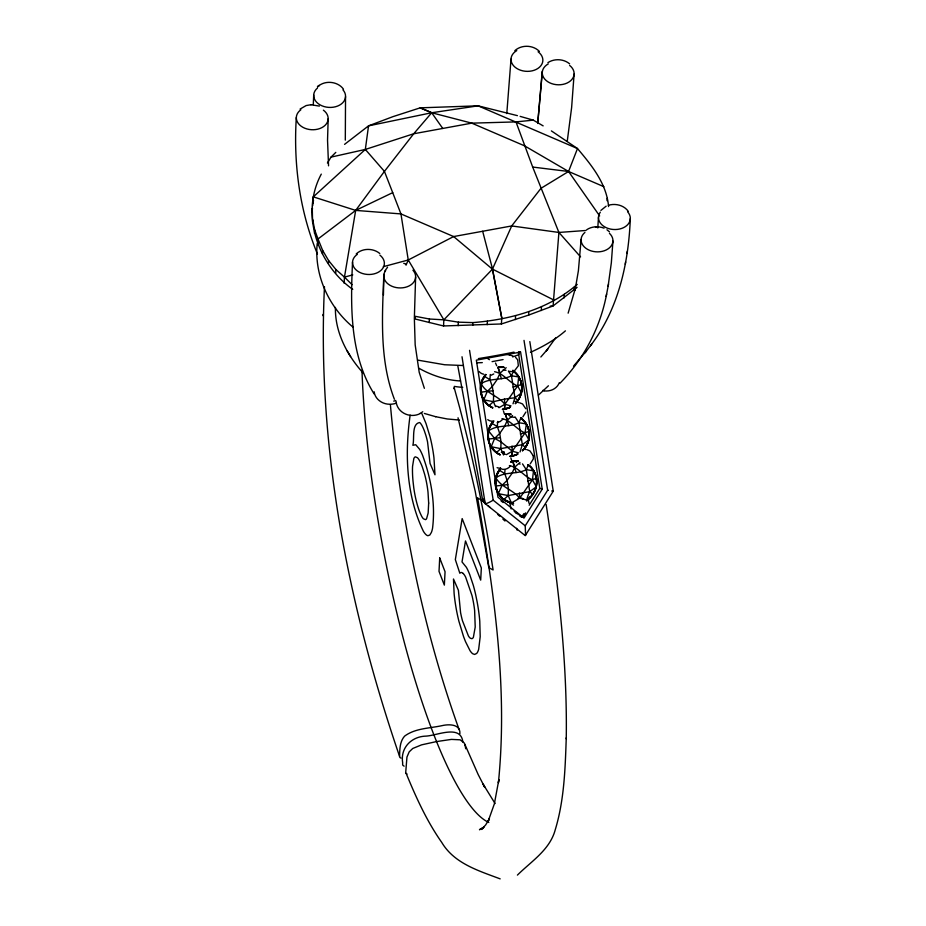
<?xml version="1.0" encoding="UTF-8"?>
<svg xmlns="http://www.w3.org/2000/svg" width="926" height="926" viewBox="0 0 926 926"><rect width="100%" height="100%" fill="white"/><g stroke="black" fill="none" stroke-linecap="round" stroke-linejoin="round"><path stroke-width="1.39" d="M335.42 307.42C334.865 332.075 347.042 355.086 363.131 373.016M566.226 738.821L566.261 737.825C567.372 659.625 557.903 581.725 546.155 504.554M383.433 295.07L383.873 274.397M324.47 286.643C316.773 446.008 348.118 606.055 399.581 756.403A3.6 2.269 -20.5 0 0 400.981 758.07M322.919 315.65L322.954 314.458M566.261 737.825C565.196 768.615 564.281 799.971 555.276 829.661C549.94 849.848 531.327 861.261 517.414 875.105M495.537 406.63L493.408 401.687L493.627 394.962L492.296 386.512L489.947 379.718L490.271 374.486M503.478 454.805L500.816 448.624L501.035 441.899L499.704 433.449L497.343 426.655L497.679 421.423M507.471 501.151L513.351 503.293L511.407 502.968L508.212 495.56L508.443 488.835L507.112 480.386L504.751 473.591L504.994 469.667M510.249 407.197L502.424 409.454L504.682 409.257L504.577 399.118L514.925 397.752L521.523 392.925C522.646 387.508 521.824 381.767 519 376.975C517.229 373.873 506.892 364.543 517.622 375.215C524.07 383.572 522.843 396.363 515.273 403.597M517.217 454.249A21.252 20.627 -72.2 0 1 509.879 456.333L512.078 456.194L512.286 451.217L525.042 432.893L526.408 423.911L520.62 417.858A21.252 20.627 -72.2 0 1 522.368 450.638M296.32 117.533C293.357 163.809 299.607 210.931 317.41 253.921M313.289 104.661L313.706 95.019M328.174 118.806L327.538 140.22L328.545 165.823M345.537 96.674L345.305 140.139M504.392 409.165L504.901 404.268L517.646 385.957L518.71 376.882M509.821 456.391L512.078 456.194L512.298 451.205L501.035 441.899L494.634 438.449L488.372 430.717L490.687 424.93L493.222 421.573L489.171 428.784L488.083 437.003L488.372 430.717M352.528 262.07C350.514 306.506 349.658 354.901 374.173 394.001M383.781 275.705C382.23 316.9 379.347 359.983 394.395 399.256M415.624 276.99L414.35 318.208L415.172 344.854L419.2 372.298L424.363 388.307M352.737 289.375C317.572 264.419 300.024 213.582 321.287 174.123M312.722 205.618L313.301 196.856L365.33 149.445L413.714 133.761L471.774 123.146L515.99 121.908L533.295 120.137L543.145 125.878M312.594 222.414L312.282 208.674M314.481 233.421L314.666 229.868L312.733 219.717M317.711 245.089L318.023 238.966L314.666 229.868M322.433 253.886L322.618 250.333L318.023 238.966L355.677 210.399L392.705 192.643L384.429 171.379L365.33 149.445L368.536 125.855L392.937 116.653L420.207 107.833L478.094 105.83L517.414 115.646M328.464 263.262L328.603 260.576L322.618 250.333M335.721 273.077L335.906 269.524L328.603 260.576M344.136 283.24L344.46 277.117L355.677 210.399L384.429 171.379L413.714 133.761L431.69 112.752L478.094 105.83L577.488 148.554C591.702 165.36 606.692 183.73 608.567 206.567M429.213 322.549L429.398 319.007L415.288 316.322L415.149 319.007L443.531 325.964L501.429 323.961L528.688 315.071L553.088 305.939L577.072 287.361M443.531 325.964L443.855 319.84L408.25 259.986L400.946 213.918L392.705 192.643M458.162 325.709L458.347 322.155L443.855 319.84L429.398 319.007M472.758 325.292L472.908 322.607C510.365 319.597 548.25 309.365 577.222 284.386M487.203 324.713L487.389 321.16M501.429 323.961L501.742 317.838L492.551 269.153L482.666 231.269L453.636 236.558L408.25 259.986L383.295 266.688M515.388 319.563L515.574 316.009M528.688 315.071L528.839 312.375M541.305 310.511L541.49 306.957M515.99 121.908L532.693 167.062L558.91 232.449L553.088 305.939L550.206 306.124M564.119 297.894L564.304 294.341M574.12 289.954L574.259 287.257M607.028 200.687L607.143 198.326M511.013 59.125L506.788 113.585M542.277 72.367L537.705 123.471M574.108 74.045L571.62 107.624L567.233 141.4M581.111 239.452L578.391 270.751L575.069 290.232M597.802 227.935L598.474 217.321M612.943 241.107L611.334 262.834L608.093 286.412M630.317 218.582C628.546 263.389 618.371 309.55 590.475 345.699M542.242 71.383L537.786 122.637M317.224 243.457C313.995 275.103 328.811 306.957 352.968 327.086M480.513 387.936L482.365 379.857L485.826 374.636L481.763 381.848L480.687 390.066L480.64 387.982M495.317 481.809L497.169 473.73L500.63 468.51L496.567 475.721L495.491 483.939L495.445 481.856M522.796 450.568C532.334 441.945 531.327 424.988 520.62 417.858M495.78 477.654C501.093 487.377 512.935 489.623 519.683 498.142L527.056 500.109C539.291 492.644 540.24 472.677 528.028 464.794A21.252 20.627 -72.2 0 1 526.419 500.179M522.669 450.534C529.695 443.762 531.408 432.106 526.118 423.819M522.495 463.88L526.269 469.656L529.741 491.625C520.736 511.164 537.254 490.757 536.467 484.668C537.474 477.179 534.267 469.169 528.028 464.794M312.097 212.228L312.467 208.269M453.971 388.712L454.122 387.45L459.701 407.776A335.062 71.522 79.6 0 1 488.488 541.085L493.107 569.988L488.824 567.626L475.235 491.336L458.023 417.788M503.871 454.585L504.184 451.876M533.515 470.755L532.45 479.83L519.706 498.142L511.407 502.968L509.404 502.401L502.262 498.315L497.378 491.822L502.424 498.362L509.497 502.436M625.27 264.211L625.64 261.942M626.983 253.493L627.353 251.235M410.137 415.137C404.731 453.844 406.155 495.537 423.39 531.281A42.191 9.005 79.6 0 0 425.775 534.418A40.941 8.739 79.6 0 0 427.928 535.703L429.803 535.031L431.377 532.438A54.923 11.725 79.6 0 0 432.558 528.202C435.59 503.651 431.03 478.406 422.58 455.326A42.295 9.028 79.6 0 0 419.791 449.527L415.751 444.723L412.846 445.279C414.674 438.982 411.306 423.923 419.663 422.511A26.935 5.753 79.6 0 1 423.506 428.738A29.875 6.378 79.6 0 1 424.455 431.157L425.81 435.208A23.046 4.919 79.6 0 1 427.557 441.945L430.069 463.509L434.988 474.795L433.958 457.826A36.646 7.825 79.6 0 0 432.326 447.2A36.762 7.848 79.6 0 0 430.034 436.713L426.076 423.714L421.886 413.609M559.906 383.295C583.878 358.999 600.326 327.572 606.623 294.017M606.16 296.447L608.544 284.016M312.976 202.979L313.52 200.375M575.532 287.812L568.136 313.162M483.465 827.555L479.46 829.719L483.997 826.999L481.451 829.465L485.641 824.962L489.449 818.723L487.99 821.686L494.357 803.895L498.871 779.599L498.396 782.783C508.027 687.613 494.09 591.853 477.642 498.2L477.712 497.945M529.66 496.949L528.677 498.882M515.4 403.643L519.208 398.724L521.523 392.925L517.646 385.957C509.022 382.577 503.756 373.41 494.577 371.696M513.016 403.817L514.925 397.752L511.465 375.794L508.443 371.164M520.042 451.957L522.333 444.688L518.873 422.731L515.087 416.943M525.91 412.024L522.82 416.931M485.606 374.44A21.252 20.627 -72.2 0 0 492.609 407.787L487.62 404.488L483.777 399.824L487.226 391.513L492.296 386.512L497.204 379.452L499.982 373.201L506.175 367.703M493.014 421.376A21.252 20.627 -72.2 0 0 500.017 454.724L495.028 451.425L491.185 446.76L494.634 438.449L499.704 433.449L504.612 426.388L507.379 420.138L512.553 415.554M498.292 493.604L502.042 485.386L507.112 480.386L512.02 473.325L514.787 467.074L519.949 462.491M480.964 383.781C490.039 377.6 501.742 380.783 511.465 375.794L513.513 371.013M488.662 430.81C497.621 424.258 509.254 427.824 518.873 422.731L520.91 417.95M496.07 477.747C505.029 471.195 516.662 474.76 526.269 469.656L528.318 464.887M406.016 265.195L408.25 259.986M443.855 319.84L492.435 269.165L511.696 225.944L540.969 188.325L568.564 171.484L577.488 148.554L551.387 130.902M488.731 567.233L489.287 566.527M525.505 512.9L523.259 517.541M526.732 501.151L528.179 499.183M384.892 270.936L387.566 267.197M327.41 163.011L331.022 157.119L335.802 152.385M523.861 513.664L521.581 517.275L519.417 515.539M529.174 505.226L539.789 488.372L518.328 352.355M542.219 489.148L524.023 518.051L497.98 497.239L476.346 360.156L520.597 352.065L542.219 489.148L539.789 488.372M525.574 535.471L525.239 525.806L547.648 490.236L524.012 340.386M555.612 337.932L546.305 350.873L547.787 349.009L540.853 356.996M573.541 366.117L586.459 350.954M585.116 352.725L591.818 343.928M600.905 210.399L606.148 206.174M548.423 385.783L538.434 395.136M530.228 463.868L533.307 458.96L533.26 455.893M493.408 401.687L488.974 405.692L483.488 399.731L481.161 394.071L483.777 399.824L493.408 401.687L504.577 399.118M500.816 448.624L496.382 452.629L492.1 448.381L489.97 444.885L491.185 446.76L500.816 448.624L522.333 444.688L528.92 439.862L525.042 432.893C516.419 429.514 511.164 420.346 501.985 418.633M509.381 465.57C518.56 467.294 523.827 476.45 532.45 479.83L536.328 486.798L529.741 491.625L508.212 495.56L503.779 499.565M565.416 330.848C555.044 339.854 542.96 346.694 530.482 352.331M514.821 370.388L518.34 365.793L517.715 360.052M502.83 419.246L500.283 421.469L497.274 422.476M510.238 466.183C508.235 468.706 504.925 469.899 501.788 469.181M344.565 144.363L368.536 125.855L431.69 112.752L471.774 123.146L524.452 145.787L568.564 171.484L603.926 186.705M356.244 253.886C362.552 247.948 373.213 248.029 379.776 253.493M514.81 50.687C521.535 44.506 533.052 44.899 539.407 51.405M528.237 499.137L528.977 503.246M317.421 86.766L319.227 85.389L317.734 86.697C324.783 79.949 337.828 81.268 343.488 89.185M300.059 109.083L306.136 105.564L311.078 104.707M493.755 373.954L490.849 375.354M586.702 229.752C591.726 226.326 598.451 225.99 604.053 228.155M547.914 62.632C554.373 58.361 563.679 58.824 569.606 63.836M498.964 407.718L504.878 404.28C498.281 395.715 486.335 393.781 481.265 383.873M506.372 454.654L512.286 451.217L518.433 452.849M511.789 456.101L517.646 454.134M519.185 352.297L520.435 351.741L519.046 351.973M519.984 351.949L519.486 351.949M504.682 409.257L510.411 407.255M512.078 456.194L517.819 454.191M519.116 352.389A33.035 7.049 79.6 0 1 518.722 354.774L512.61 356.904M335.906 269.524L344.46 277.117L352.783 274.883M510.851 461.866L516.882 461.055L510.851 461.866A21.252 20.627 -72.2 0 1 518.514 461.148M608.324 205.317C615.35 203.107 624.008 205.202 628.314 211.394M512.969 387.08L521.512 384.579M520.366 434.016L528.92 431.504M527.774 480.953L536.328 478.441M503.073 359.566L492.088 361.638M331.022 157.119L365.33 149.445M482.666 231.269L511.696 225.944L558.91 232.449L585.915 230.481M500.063 367.252L497.806 367.448L504.114 367.333L499.901 367.205M507.471 414.188C500.653 414.755 514.011 413.795 507.298 414.142M492.968 390.737L480.964 392.138L481.323 394.129M500.376 437.674L488.372 439.074M507.772 484.611L495.78 486.011M482.307 362.622L476.601 362.818M463.301 365.527L444.642 364.751L417.591 360.087M595.453 226.824L598.127 226.812M310.789 104.707L319.377 106.096M458.347 322.155L472.908 322.607M459.412 420.045L447.189 418.957L435.509 416.654M460.523 380.98C445.892 380.216 431.366 375.227 419.096 368.34M508.64 371.349L511.534 371.581M553.123 491.231L551.676 491M532.693 167.062L568.564 171.484L599.654 215.943M511.465 375.794L519 376.975M518.873 422.731L526.408 423.911M526.269 469.656L533.804 470.848M498.582 493.697L508.212 495.56M548.435 490.386L547.717 490.248M509.231 502.355L513.548 505.11M510.839 502.83L510.932 502.841A30.5 3.229 40.9 0 1 510.295 502.343M435.695 416.7L424.34 413.447M504.901 404.268L511.025 405.912M477.642 498.2L484.101 501.07A7.095 0.787 -9 0 0 484.703 501.151M520.146 116.375L533.295 120.137M509.682 502.494L511.164 508.941M313.301 196.856L355.677 210.399L400.946 213.918L453.636 236.558L492.435 269.165L501.742 317.838M508.906 354.716L512.935 356.012M484.321 376.211L489.947 379.718M517.865 400.414L514.925 397.752M495.989 406.039L498.686 406.908M488.974 405.692L490.907 406.873M491.729 423.147L497.343 426.655M525.274 447.339L522.333 444.688M489.322 443.033L488.558 441.007L490.143 444.931M496.382 452.629L498.315 453.809M512.61 461.322L516.164 472.561M499.126 470.072L504.751 473.591M532.682 494.276L529.741 491.625M496.73 489.97L495.966 487.944L497.54 491.868M403.724 263.331L405.785 263.991M404.095 766.172L402.868 765.281A3.947 2.581 -21.2 0 1 402.648 764.471A114.87 75.018 -21.2 0 1 402.648 762.63C400.264 747.838 411.445 736.413 426.11 736.112C437.396 735.464 460.801 724.248 462.85 741.934M519.625 402.787L522.53 403.956L525.76 408.725M527.021 449.712L529.938 450.893L533.156 455.661M500.179 878.878C478.626 870.718 454.307 863.576 441.748 842.417C426.782 821.154 416.005 797.321 406.144 773.372M431.817 112.729L420.207 107.833L431.69 112.752L442.744 128.436M492.551 269.153L553.412 299.816M490.734 406.815L492.563 407.753M498.142 453.752L499.959 454.689M514.138 511.14L514.879 511.684M515.632 512.24L517.113 513.34M517.865 513.884L518.606 514.439M519.359 514.995L522.333 517.194M606.981 229.787L609.447 231.847M500.966 500.792L503.142 502.529M515.076 512.066L517.24 513.803M525.239 525.806L493.188 500.19L469.551 350.341M457.826 366.001L482.759 500.781L485.178 503.605L525.25 535.622L553.25 491.162L529.822 341.601M482.759 500.781L484.877 502.702M488.048 505.596L490.167 507.529M497.586 514.266L499.704 516.199M502.876 519.092L504.994 521.014M344.46 277.117L352.088 284.699M558.91 232.449L580.567 256.872M515.527 357.309L517.576 359.716M495.086 803.548L483.106 784.148L484.761 787.32L478.163 774.518L464.296 743.069L460.153 739.816L451.437 739.399L436.551 741.576L421.631 744.84L412.753 748.474L409.188 751.866L406.954 757.051L405.727 772.261A3.6 2.442 -22 0 0 407.035 774.009M350.607 356.579L347.123 350.815M459.898 733.739C460.569 723.958 448.925 724.063 442.258 725.602C429.733 728.38 415.218 728.125 404.581 736.158C399.719 741.633 399.789 749.423 399.581 756.403M495.526 363.038L496.695 365.747M459.203 729.804C421.596 625.293 400.264 515.273 390.402 404.801M499.994 373.201L498.095 367.541L501.36 378.688M507.402 420.138L505.503 414.478L508.756 425.624M512.911 461.414L514.787 467.074M503.455 410.947L504.334 413.864M510.851 457.884L511.742 460.801M517.136 530.135L516.639 528.318M464.921 744.516L465.72 748.752M462.016 356.765L485.178 503.605M374.173 391.802C374.972 399.129 382.322 404.187 389.371 404.234A17.131 15.36 0 0 0 396.27 403.18M519.382 492.991L519.694 498.13M511.985 446.054L512.286 451.205M503.466 451.714L503.628 454.527M627.596 211.788A15.939 11.575 3 0 1 625.339 226.639A15.939 11.575 3 0 1 604.747 226.928A15.939 11.575 3 0 1 600.326 212.17M609.447 233.34A15.939 11.575 3 0 1 607.745 249.106A15.939 11.575 3 0 1 585.938 248.33A15.939 11.575 3 0 1 584.908 232.461M544.256 390.645A16.795 14.7 26.7 0 1 542.717 390.425M559.362 382.635A16.055 14.133 27.1 0 1 544.256 390.911M538.087 51.775A15.939 11.575 3 0 1 537.925 68.431A15.939 11.575 3 0 1 515.053 67.193A15.939 11.575 3 0 1 516.743 50.617M569.629 65.422A15.939 11.575 3 0 1 568.911 82.044A15.939 11.575 3 0 1 546.074 80.435A15.939 11.575 3 0 1 548.25 63.917M323.382 110.159A15.939 11.575 3 0 1 323.625 126.549A15.939 11.575 3 0 1 301.112 126.179A15.939 11.575 3 0 1 300.857 109.789M342.967 89.845A15.939 11.575 3 0 1 339.553 105.147A15.939 11.575 3 0 1 318.174 103.619A15.939 11.575 3 0 1 317.502 88.028M412.915 270.195A15.939 11.575 3 0 1 410.635 285.046A15.939 11.575 3 0 1 390.043 285.324A15.939 11.575 3 0 1 385.644 270.554M422.754 411.723A16.795 15.406 4.3 0 1 420.149 413.343M420.265 413.528A16.055 14.77 5.2 0 1 396.12 401.479M379.88 255.125A15.939 11.575 3 0 1 379.533 271.503A15.939 11.575 3 0 1 357.019 270.693A15.939 11.575 3 0 1 357.355 254.326M395.761 400.426A10.904 9.526 12.9 0 1 393.7 401.12M488.801 822.45A299.654 63.963 79.6 0 1 361.973 370.122M520.192 497.667A16.564 16.101 -75.3 0 1 517.993 498.304M527.369 499.542A29.644 6.737 -60.6 0 1 527.751 498.663M513.386 503.235A21.252 20.627 -72.2 0 1 496.486 489.993A21.252 20.627 -72.2 0 1 500.41 468.313M510.724 461.715A21.252 20.627 -72.2 0 1 518.294 461.079M528.167 464.84A21.252 20.627 -72.2 0 1 526.639 500.248M513.606 503.316A21.252 20.627 -72.2 0 1 496.706 490.062A21.252 20.627 -72.2 0 1 500.63 468.382M493.141 500.179A7.373 1.331 -29.9 0 1 485.27 503.709M482.585 500.26A6.957 1.308 -32.5 0 1 483.476 499.056M505.145 414.362A21.252 20.627 -72.2 0 1 510.886 414.142M520.771 417.904A21.252 20.627 -72.2 0 1 522.588 450.707M517.437 454.319A21.252 20.627 -72.2 0 1 510.099 456.402M500.237 454.793A21.252 20.627 -72.2 0 1 493.234 421.446M505.365 414.431A21.252 20.627 -72.2 0 1 511.106 414.211M513.143 370.898A21.252 20.627 -72.2 0 1 516.453 402.127M509.809 407.313A21.252 20.627 -72.2 0 1 502.471 409.396M497.737 367.425A21.252 20.627 -72.2 0 1 503.489 367.205M513.363 370.967A21.252 20.627 -72.2 0 1 516.673 402.197M510.029 407.382A21.252 20.627 -72.2 0 1 502.691 409.466M492.829 407.857A21.252 20.627 -72.2 0 1 485.826 374.509M497.956 367.495A21.252 20.627 -72.2 0 1 503.709 367.275M501.371 452.397A7.964 7.732 -72.2 0 1 505.237 454.353M500.653 468.116A7.964 7.732 -72.2 0 1 497.088 467.676M523.769 448.601A7.964 7.732 -72.2 0 1 525.899 449.596M520.134 464.1A7.964 7.732 -72.2 0 1 519.359 463.914M516.615 462.468A7.964 7.732 -72.2 0 1 516.071 461.97M494.009 421.052A7.964 7.732 -72.2 0 1 487.759 419.652M514.798 401.398A7.964 7.732 -72.2 0 1 518.502 402.66M514.324 417.267A7.964 7.732 -72.2 0 1 508.663 415.033M488.06 358.952A7.964 7.732 -72.2 0 1 489.437 359.682M483.673 374.185A7.964 7.732 -72.2 0 1 479.112 371.511M506.001 370.307A7.964 7.732 -72.2 0 1 503.293 369.555M506.777 354.438A7.964 7.732 -72.2 0 1 509.566 354.936M521.604 498.003A7.964 7.732 -72.2 0 1 523.468 499.311M516.662 513.004A7.964 7.732 -72.2 0 1 515.99 512.854M463.22 573.518A32.294 6.899 79.6 0 0 459.84 573.263L455.337 559.605L462.167 518.595L481.335 567.974L480.698 580.116L465.5 540.958L462.016 561.932L466.345 567.268A42.052 8.971 79.6 0 1 469.714 574.571L473.244 585.139A40.281 8.6 79.6 0 1 475.744 595.036L477.052 601.449A48.256 10.302 79.6 0 1 478.21 608.174L478.545 610.408A43.835 9.353 79.6 0 1 479.772 621.115L480.2 636.694L478.673 649.265A51.856 11.066 79.6 0 1 476.624 653.467L474.61 654.439L472.769 653.768A42.677 9.11 79.6 0 1 470.072 650.758L465.535 641.683A64.947 13.867 79.6 0 1 463.417 636.139L458.914 621.288A41.346 8.832 79.6 0 1 456.321 609.32A43.14 9.214 79.6 0 1 455.627 605.257A41.08 8.774 79.6 0 1 454.11 593.52L453.485 578.993L458.405 590.279L460.558 612.48A25.43 5.429 79.6 0 0 462.479 620.79L468.417 635.965A27.768 5.926 79.6 0 0 470.408 638.269L471.855 638.662A31.785 6.783 79.6 0 0 473.383 637.308L475.212 627.029L474.621 610.35A28.023 5.984 79.6 0 0 473.533 602.93A26.472 5.649 79.6 0 0 472.017 595.626L465.651 577.153A27.722 5.915 79.6 0 0 463.22 573.495M462.722 387.357A85.586 75.018 14.6 0 1 454.249 386.385M514.023 352.123A98.388 10.406 -9 0 1 478.383 358.594M428.669 503.061L428.148 513.062L426.585 518.722A28.799 6.146 79.6 0 1 425.439 519.636L423.425 518.78A24.632 5.255 79.6 0 1 421.596 516.141L420.022 512.761A28.648 6.112 79.6 0 1 415.566 497.899A28.116 5.996 79.6 0 1 413.76 487.689L413.031 481.323A41.161 8.785 79.6 0 1 412.556 466.357L413.818 458.601A28.301 6.042 79.6 0 1 415.415 456.854L417.487 457.745A27.467 5.869 79.6 0 1 419.756 461.067L421.388 464.62A35.813 7.639 79.6 0 1 422.661 467.989L424.583 474.112A25.5 5.44 79.6 0 1 426.458 482.11L426.724 483.511A28.023 5.984 79.6 0 1 427.442 487.817A27.271 5.822 79.6 0 1 427.997 492.088L428.669 503.061M439.711 557.996L439.017 571.365L444.353 585.116L445.059 571.747L439.711 557.996"/></g></svg>
